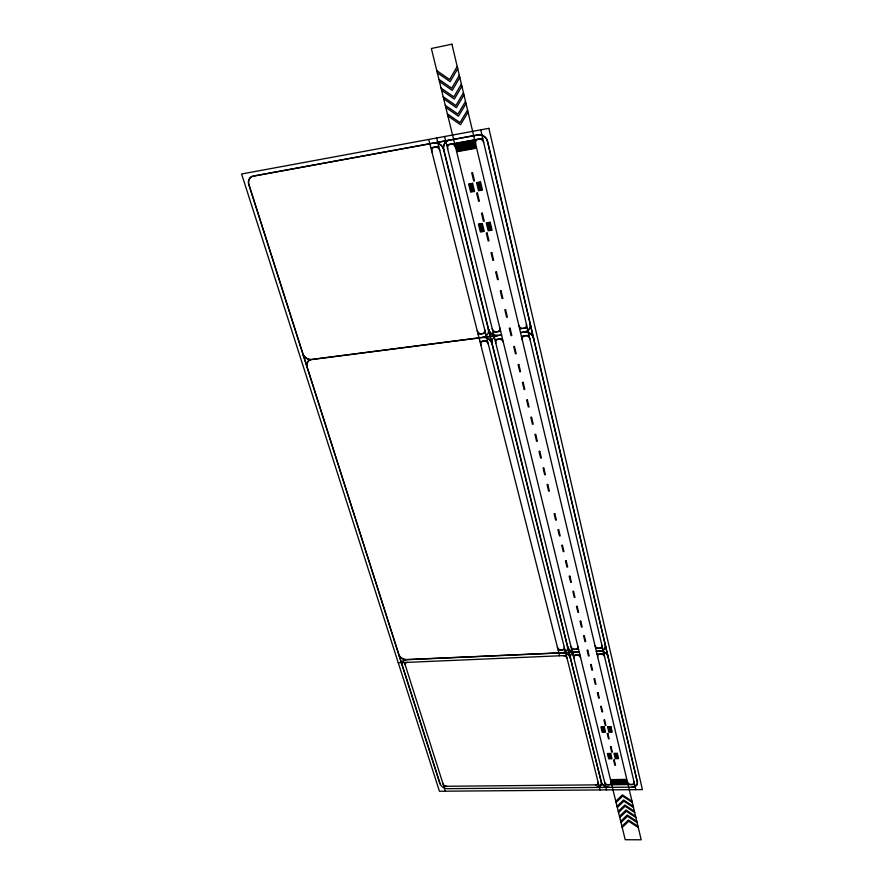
<?xml version="1.0" encoding="UTF-8"?>
<svg xmlns="http://www.w3.org/2000/svg" width="884" height="884" viewBox="0 0 884 884"><rect width="100%" height="100%" fill="white"/><g stroke="black" fill="none" stroke-linecap="round" stroke-linejoin="round"><path stroke-width="1.33" d="M605.529 646.149L605.529 646.58A7.238 5.691 17.9 0 1 601.562 650.922L600.744 651.099L601.628 651.199A7.216 5.635 17.7 0 1 607.518 655.099L607.717 655.508M457.205 66.466L449.613 79.516L436.773 70.609M457.735 68.676L450.144 81.693L437.315 72.797M459.304 75.273L451.724 88.234L438.917 79.361M459.824 77.472L452.243 90.4L439.458 81.538M461.393 84.035L453.812 96.897L441.05 88.057M461.912 86.223L454.332 99.063L441.58 90.234M463.459 92.754L455.89 105.528L443.171 96.721M463.978 94.919L456.409 107.671L443.702 98.875M465.525 101.417L457.967 114.091L445.282 105.318M466.034 103.572L458.476 116.224L445.801 107.461M467.57 110.025L460.023 122.611L447.381 113.87M468.078 112.169L460.531 124.732L447.901 116.003M615.783 801.258L622.347 794.871L632.005 801.169M616.093 802.517L622.656 796.141L632.314 802.44M617.021 806.296L623.574 799.954L633.209 806.23M617.33 807.545L623.883 801.213L633.508 807.49M618.247 811.302L624.8 805.004L634.414 811.269M618.557 812.562L625.099 806.263L634.712 812.518M619.474 816.297L626.016 810.031L635.607 816.286M619.783 817.545L626.314 811.291L635.905 817.534M620.69 821.269L627.22 815.037L636.789 821.269M620.999 822.507L627.518 816.286L637.088 822.518M621.905 826.22L628.425 820.032L637.972 826.242M622.203 827.457L628.723 821.269L638.27 827.479M448.122 140.335L447.58 140.567A8.774 8.033 54.9 0 0 443.392 147.551L443.448 148.611L443.006 147.628A8.741 7.956 54.7 0 0 435.867 142.711L435.259 142.689M430.862 147.761L438.751 146.324M446.663 144.877L454.619 143.429M474.653 139.782L482.73 138.313M433.768 142.965A8.575 7.801 54.7 0 1 443.657 149.772L443.812 149.75A8.597 7.879 54.9 0 1 449.624 140.059M597.396 787.368L597.849 787.29A6.796 4.961 17.8 0 0 601.551 783.6L601.551 782.97L601.86 783.6A6.829 4.995 17.4 0 0 607.396 787.202L607.883 787.279M478.122 334.251L485.603 333.279M493.117 332.307L500.653 331.323M519.637 328.859L527.284 327.865M302.726 353.478A7.613 6.321 40.8 0 0 311.632 359.434L501.537 334.914M520.499 332.461L524.311 331.975A7.967 7.183 30.5 0 0 530.179 323.666M307.113 367.214A7.558 6.265 39.9 0 1 311.665 359.567L501.571 335.058M520.532 332.616L524.345 332.119A7.923 7.116 29.2 0 1 533.627 338.428M479.968 341.511L487.427 340.561M494.918 339.6L502.443 338.638M521.383 336.207L529.019 335.235M558.169 650.094L564.931 649.784M571.716 649.486L578.523 649.176M595.661 648.414L602.556 648.105M398.794 654.447A6.685 5.072 26.4 0 0 406.673 659.574L579.219 651.983M596.335 651.232L599.783 651.088A7.094 5.58 17.9 0 0 605.275 645.055M402.275 665.332A6.663 5.028 26.1 0 1 406.706 659.685L579.241 652.105M596.369 651.353L599.805 651.199A7.072 5.525 17.7 0 1 607.971 656.602M398.253 662.757L566.357 655.497M573.13 655.199L579.926 654.9M597.031 654.171L603.916 653.873M596.181 787.379A6.663 4.862 17.8 0 0 601.308 782.263L601.44 782.263A6.696 4.895 17.4 0 0 609.109 787.268M443.812 786.296L598.777 784.848M605.253 784.793L611.739 784.727M628.06 784.572L634.624 784.517M496.344 335.589L495.769 335.544A8.078 7.227 32.6 0 1 489.106 331.025L488.863 330.517M484.211 337.301L484.775 337.334A8 7.094 32.4 0 1 491.416 341.832L491.659 342.351M574.523 652.193L574.014 652.138A7.183 5.624 19.1 0 1 568.147 648.259L567.948 647.85M399.126 655.475L399.347 655.873A6.829 5.171 26.4 0 0 405.016 659.574L405.822 659.674L405.104 659.84A6.796 5.127 26.1 0 0 401.911 663.906L401.944 664.304M303.146 354.782L303.4 355.269A7.768 6.453 40.8 0 0 309.82 359.556L310.704 359.622L309.919 359.898A7.713 6.398 39.9 0 0 306.637 365.412L306.704 365.921M533.295 337.036L533.063 336.528A8.089 7.26 29.2 0 0 526.367 331.964L525.383 331.909L526.278 331.611A8.133 7.337 30.5 0 0 530.522 325.621L530.499 325.069M440 783.876L248.404 182.977A8.453 7.094 52.6 0 1 251.719 176.468L479.846 134.644A8.818 8.177 55.5 0 1 487.051 139.628L637.386 781.898A6.884 5.039 16.5 0 1 631.961 787.169L447.547 788.672A6.343 4.542 23.2 0 1 440.122 783.876L248.957 185.032A8.287 6.95 52.6 0 1 253.553 176.015L477.703 134.909A8.641 8.022 55.5 0 1 487.681 141.805L637.254 781.909A6.752 4.939 16.5 0 1 631.938 787.069M404.441 662.492L445.37 791.191M428.751 139.44L559.605 655.784M436.652 137.981L600.059 789.942M443.812 149.75L601.44 782.263M443.657 149.772L601.308 782.263M444.597 136.523L606.512 789.887M480.73 129.849L635.839 789.655M488.521 329.124A7.923 7.083 32.6 0 0 497.758 335.401L497.803 335.544A7.868 7.006 31.4 0 0 492.145 343.699M488.366 329.146A7.89 7.017 33.6 0 1 482.763 337.334L482.797 337.478A7.845 6.95 32.4 0 1 492.001 343.721M634.016 781.931A3.403 2.497 16.5 0 1 631.342 784.55A3.403 2.497 16.5 0 1 627.452 781.997M611.109 782.163A3.381 2.475 17.4 0 1 608.49 784.76A3.381 2.475 17.4 0 1 604.612 782.229M601.882 645.209A3.58 2.818 17.9 0 1 599.109 648.259A3.58 2.818 17.9 0 1 594.976 645.53M597.717 657.033A3.569 2.785 17.7 0 1 600.479 654.016A3.569 2.785 17.7 0 1 604.59 656.746M573.838 658.05A3.536 2.763 18.9 0 1 576.534 655.055A3.536 2.763 18.9 0 1 580.633 657.762M577.827 646.303A3.558 2.785 19.1 0 1 575.119 649.331A3.558 2.785 19.1 0 1 571.009 646.613M526.411 324.163A4.022 3.624 30.5 0 1 523.461 328.362A4.022 3.624 30.5 0 1 518.753 325.168M522.256 339.876A4 3.591 29.2 0 1 525.195 335.721A4 3.591 29.2 0 1 529.881 338.904M495.825 343.235A3.978 3.536 31.4 0 1 498.687 339.113A3.978 3.536 31.4 0 1 503.339 342.274M499.758 327.655A4 3.58 32.6 0 1 496.885 331.82A4 3.58 32.6 0 1 492.211 328.649M475.647 143.982A4.365 4.044 55.5 0 1 478.686 139.042A4.365 4.044 55.5 0 1 483.714 142.523M447.702 149.042A4.343 3.978 54.9 0 1 450.641 144.158A4.343 3.978 54.9 0 1 455.647 147.606M564.213 646.922A3.536 2.774 19.7 0 1 561.55 649.939A3.536 2.774 19.7 0 1 557.439 647.232M480.885 345.136A3.967 3.514 32.4 0 1 483.692 341.036A3.967 3.514 32.4 0 1 488.333 344.185M484.686 329.633A3.989 3.547 33.6 0 1 481.868 333.765A3.989 3.547 33.6 0 1 477.205 330.616M431.911 151.904A4.332 3.945 54.7 0 1 434.806 147.042A4.332 3.945 54.7 0 1 439.79 150.479M598.136 782.296A3.37 2.453 17.8 0 1 595.551 784.881M446.785 786.274A3.204 2.287 23.2 0 1 443.028 783.854M405.314 665.199A3.359 2.541 26.1 0 1 407.546 662.359M562.975 655.641A3.525 2.74 19.5 0 1 567.075 658.337M451.912 44.2L431.359 48.498L625.209 839.723L641.198 839.8L451.912 44.2M488.863 128.346L241.586 173.993L439.436 791.235L642.414 789.6L488.863 128.346M456.21 143.142L455.415 143.285L457.459 151.628L458.255 151.484L456.21 143.142M457.813 142.854L457.006 142.998L459.05 151.341L459.846 151.197L457.813 142.854M459.404 142.556L458.608 142.7L460.641 151.053L461.437 150.91L459.404 142.556M461.006 142.269L460.21 142.412L462.233 150.766L463.039 150.623L461.006 142.269M462.608 141.981L461.802 142.125L463.835 150.479L464.63 150.335L462.608 141.981M464.211 141.683L463.404 141.827L465.426 150.192L466.233 150.048L464.211 141.683M465.813 141.396L465.006 141.539L467.028 149.904L467.824 149.761L465.813 141.396M467.415 141.097L466.608 141.241L468.631 149.617L469.426 149.473L467.415 141.097M469.017 140.81L468.222 140.954L470.233 149.33L471.028 149.186L469.017 140.81M470.631 140.512L469.824 140.666L471.835 149.042L472.631 148.899L470.631 140.512M472.233 140.225L471.426 140.368L473.437 148.755L474.244 148.611L472.233 140.225M473.846 139.926L473.039 140.07L475.039 148.468L475.846 148.324L473.846 139.926M472.52 172.667L471.724 172.811L473.702 180.999L474.498 180.866L472.52 172.667M469.448 183.85L468.664 183.982L470.642 192.104L471.426 191.972L469.448 183.85M471.028 183.574L470.244 183.717L472.222 191.839L473.006 191.695L471.028 183.574M472.62 183.308L471.824 183.441L473.791 191.563L474.586 191.43L472.62 183.308M477.371 182.491L476.575 182.634L478.531 190.767L479.327 190.635L477.371 182.491M478.962 182.226L478.167 182.358L480.123 190.502L480.907 190.369L478.962 182.226M480.542 181.949L479.747 182.093L481.703 190.237L482.498 190.104L480.542 181.949M477.437 193.066L476.653 193.198L478.609 201.265L479.393 201.143L477.437 193.066M482.299 213.177L481.515 213.298L483.438 221.265L484.222 221.133L482.299 213.177M479.216 223.995L478.443 224.116L480.366 232.017L481.139 231.895L479.216 223.995M480.786 223.751L480.001 223.873L481.924 231.774L482.697 231.652L480.786 223.751M482.344 223.497L481.57 223.619L483.482 231.52L484.266 231.398L482.344 223.497M487.051 222.746L486.266 222.867L488.167 230.79L488.951 230.669L487.051 222.746M488.62 222.492L487.835 222.624L489.736 230.536L490.521 230.415L488.62 222.492M490.189 222.249L489.404 222.37L491.305 230.293L492.09 230.172L490.189 222.249M487.084 233L486.299 233.122L488.2 240.978L488.974 240.857L487.084 233M491.802 252.57L491.029 252.68L492.896 260.426L493.67 260.316L491.802 252.57M496.454 271.863L495.692 271.974L497.537 279.62L498.3 279.51L496.454 271.863M501.051 290.891L500.289 291.002L502.101 298.549L502.874 298.438L501.051 290.891M505.582 309.676L504.819 309.776L506.62 317.223L507.383 317.113L505.582 309.676M510.057 328.207L509.294 328.307L511.074 335.644L511.825 335.544L510.057 328.207M514.466 346.495L513.714 346.583L515.46 353.832L516.223 353.733L514.466 346.495M518.82 364.539L518.068 364.628L519.803 371.777L520.554 371.689L518.82 364.539M523.118 382.341L522.378 382.429L524.079 389.49L524.82 389.402L523.118 382.341M527.361 399.922L526.621 400.01L528.301 406.971L529.041 406.894L527.361 399.922M531.549 417.27L530.809 417.358L532.477 424.232L533.207 424.154L531.549 417.27M535.682 434.409L534.953 434.475L536.588 441.271L537.328 441.193L535.682 434.409M539.77 451.315L539.03 451.392L540.654 458.089L541.384 458.022L539.77 451.315M543.793 468.012L543.063 468.078L544.666 474.697L545.395 474.631L543.793 468.012M547.771 484.498L547.052 484.565L548.632 491.106L549.351 491.04L547.771 484.498M554.809 513.67L554.091 513.726L555.638 520.112L556.356 520.057L554.809 513.67M558.655 529.582L557.937 529.638L559.462 535.958L560.18 535.903L558.655 529.582M562.445 545.317L561.738 545.362L563.252 551.605L563.959 551.55L562.445 545.317M566.202 560.843L565.495 560.898L566.987 567.053L567.683 567.009L566.202 560.843M569.904 576.191L569.197 576.235L570.666 582.324L571.373 582.28L569.904 576.191M573.561 591.352L572.865 591.396L574.313 597.407L575.009 597.374L573.561 591.352M577.175 606.336L576.479 606.38L577.915 612.314L578.611 612.28L577.175 606.336M580.744 621.143L580.059 621.176L581.473 627.043L582.169 627.01L580.744 621.143M584.28 635.762L583.595 635.795L584.987 641.596L585.683 641.563L584.28 635.762M567.672 646.768L567.539 646.768A7.006 5.481 19.7 0 1 562.246 652.735L562.279 652.845A6.984 5.426 19.5 0 1 570.379 658.193L570.523 658.193A7.017 5.459 18.9 0 1 575.838 652.248L575.816 652.138A7.039 5.514 19.1 0 1 567.672 646.768M587.772 650.215L587.086 650.248L588.468 655.983L589.153 655.95L587.772 650.215M591.219 664.503L590.534 664.536L591.904 670.194L592.578 670.171L591.219 664.503M594.623 678.625L593.949 678.647L595.297 684.249L595.971 684.227L594.623 678.625M597.993 692.581L597.319 692.603L598.656 698.139L599.33 698.117L597.993 692.581M601.319 706.371L600.645 706.393L601.971 711.874L602.645 711.852L601.319 706.371M604.612 720.018L603.938 720.029L605.253 725.444L605.916 725.421L604.612 720.018M601.584 726.891L600.91 726.902L602.225 732.284L602.888 732.261L601.584 726.891M602.91 726.858L602.247 726.869L603.551 732.25L604.214 732.228L602.91 726.858M604.247 726.825L603.573 726.836L604.877 732.217L605.54 732.206L604.247 726.825M608.247 726.725L607.573 726.747L608.877 732.129L609.54 732.107L608.247 726.725M609.584 726.692L608.91 726.714L610.203 732.096L610.866 732.085L609.584 726.692M610.921 726.659L610.247 726.681L611.54 732.062L612.203 732.051L610.921 726.659M607.861 733.499L607.197 733.51L608.49 738.858L609.153 738.847L607.861 733.499M611.076 746.825L610.424 746.836L611.695 752.129L612.358 752.118L611.076 746.825M608.059 753.522L607.396 753.533L608.678 758.781L609.341 758.77L608.059 753.522M609.374 753.5L608.722 753.511L609.993 758.759L610.656 758.748L609.374 753.5M610.7 753.477L610.037 753.488L611.308 758.737L611.971 758.726L610.7 753.477M614.656 753.4L613.993 753.411L615.264 758.682L615.927 758.671L614.656 753.4M615.982 753.378L615.319 753.389L616.579 758.66L617.242 758.649L615.982 753.378M617.308 753.356L616.645 753.367L617.905 758.638L618.568 758.627L617.308 753.356M614.258 760.008L613.606 760.019L614.866 765.246L615.529 765.246L614.258 760.008M611.783 779.589L611.131 779.589L612.391 784.727L613.043 784.716L611.783 779.589M613.087 779.566L612.435 779.577L613.695 784.716L614.336 784.705L613.087 779.566M614.391 779.555L613.739 779.566L614.988 784.705L615.64 784.694L614.391 779.555M615.695 779.544L615.043 779.544L616.292 784.683L616.944 784.683L615.695 779.544M617.01 779.522L616.347 779.533L617.596 784.672L618.247 784.672L617.01 779.522M618.314 779.511L617.662 779.522L618.899 784.66L619.551 784.66L618.314 779.511M619.618 779.5L618.966 779.511L620.203 784.649L620.866 784.649L619.618 779.5M620.933 779.489L620.281 779.489L621.518 784.638L622.17 784.627L620.933 779.489M622.237 779.467L621.585 779.478L622.822 784.627L623.474 784.616L622.237 779.467M623.551 779.456L622.9 779.467L624.126 784.616L624.789 784.605L623.551 779.456M624.866 779.445L624.203 779.445L625.441 784.605L626.093 784.594L624.866 779.445M626.181 779.434L625.518 779.434L626.745 784.594L627.408 784.583L626.181 779.434"/></g></svg>
